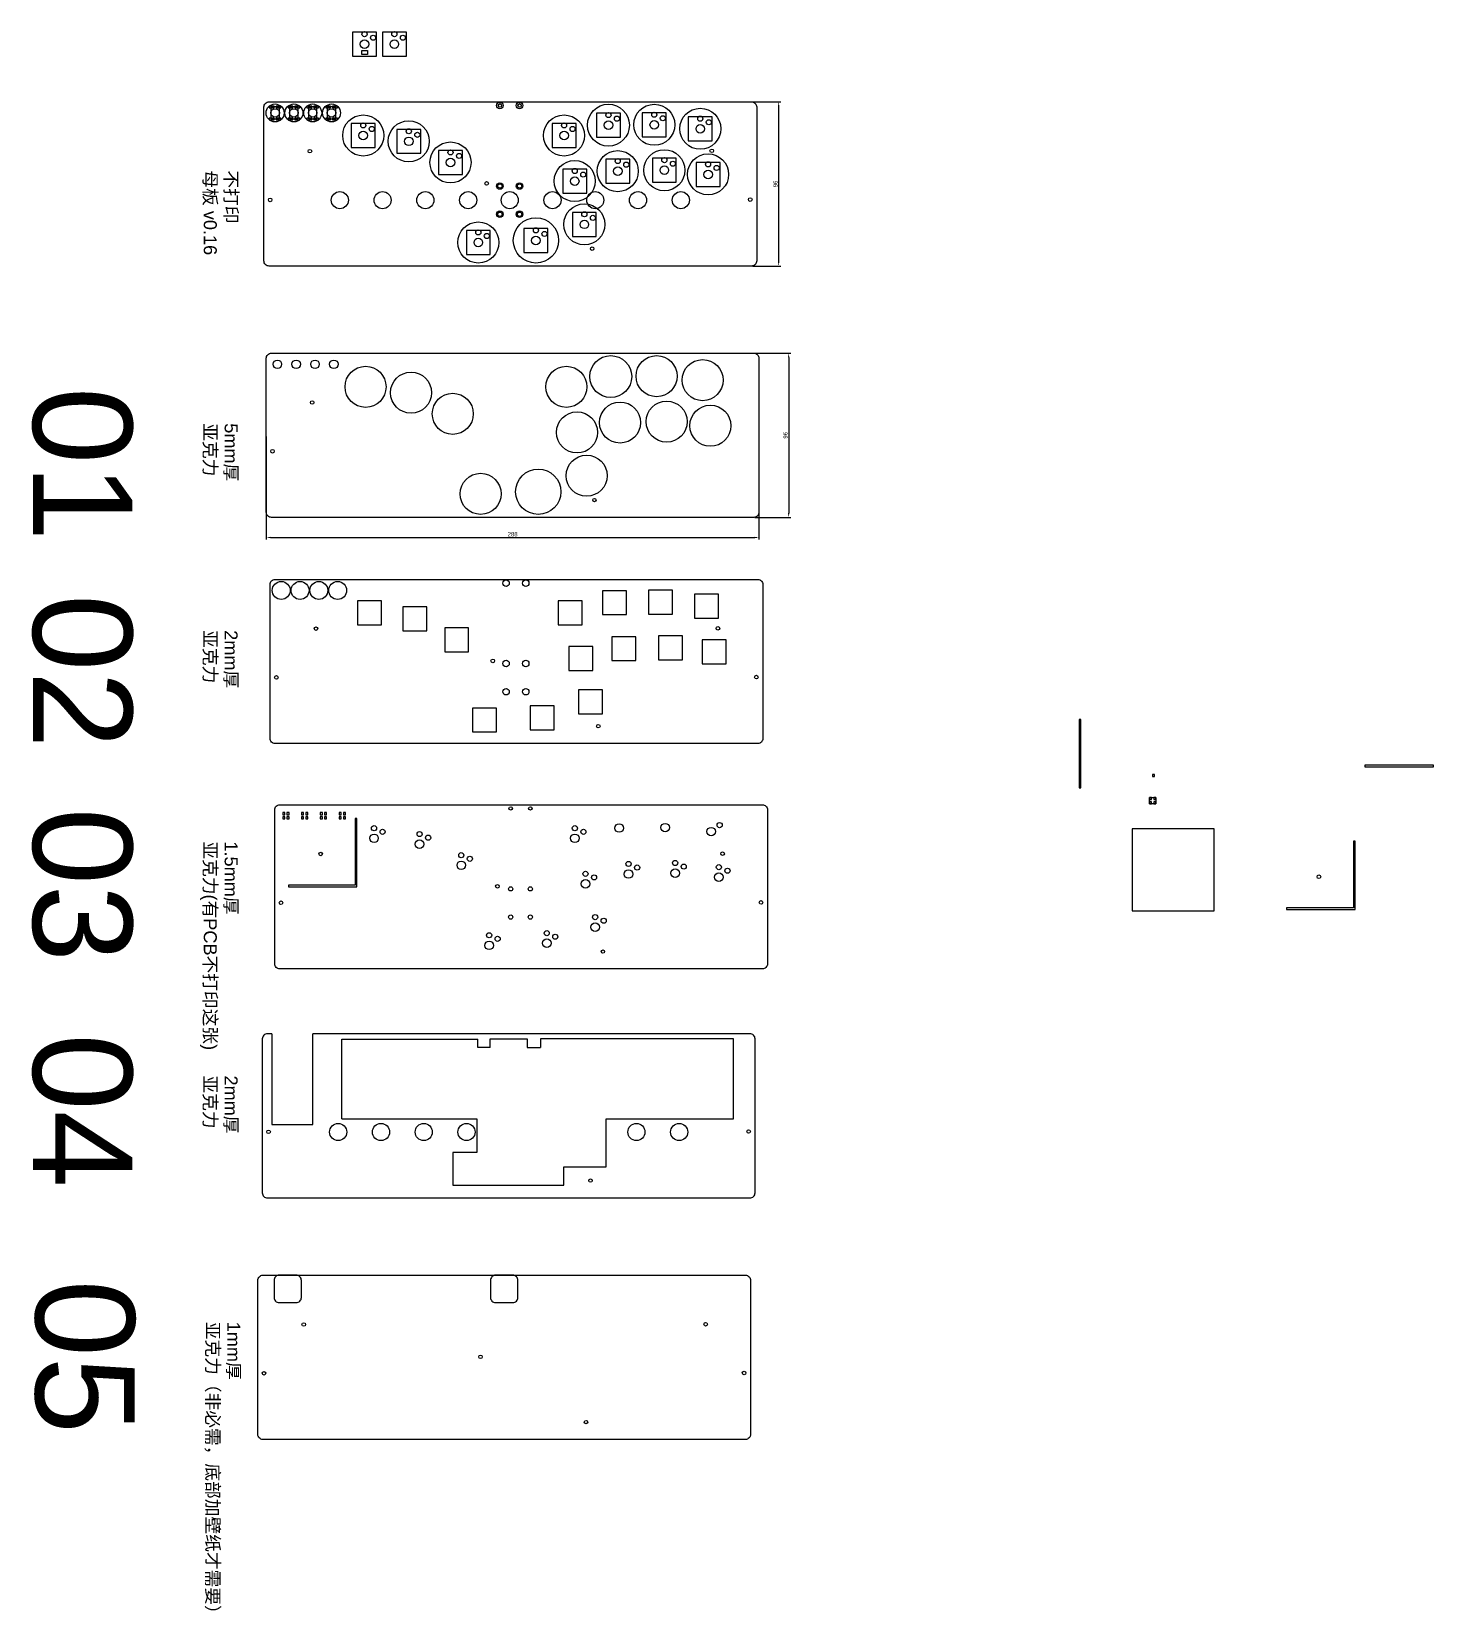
# Model space of a CAD drawing. Header units: millimetres. Extents: x 1891 to 2710, y 1141 to 2064.
import ezdxf

# ---------------------------------------------------------------- set-up
doc = ezdxf.new("R2010")
doc.units = ezdxf.units.MM
doc.layers.add('01 外壳', color=7, linetype='Continuous')
doc.layers.add('边框', color=7, linetype='Continuous')
doc.styles.get("Standard").update_dxf_attribs({"font": 'Arial.ttf'})
doc.dimstyles.new('ISO-25', dxfattribs={"dimtxt": 2.5, "dimasz": 2.5, "dimexe": 1.25, "dimexo": 0.625, "dimtad": 1, "dimtxsty": 'Standard', "dimcen": 2.5, "dimadec": 0, "dimazin": 0, "dimtfac": 1, "dimtmove": 0, "dimatfit": 3, "dimfxl": 1, "dimarcsym": 0})

# ---------------------------------------------------------------- blocks, each defined once
blk = doc.blocks.new('*D8')
at = {"layer": '01 外壳', "color": 0, "lineweight": -2, "transparency": 16777216}
for p, q in [((2312.54, 2022.58), (2329, 2022.58)), ((2327.75, 2020.08), (2327.75, 1929.08)), ((2312.54, 1926.58), (2329, 1926.58))]:
    blk.add_line(p, q, dxfattribs=at)
at = {"layer": '01 外壳', "color": 0, "transparency": 16777216}
for points in [[(2327.34, 2020.08), (2328.17, 2020.08), (2327.75, 2022.58)], [(2327.34, 1929.08), (2328.17, 1929.08), (2327.75, 1926.58)]]:
    blk.add_solid(points, dxfattribs=at)
at = {"layer": 'Defpoints', "color": 0, "transparency": 16777216}
for p in [(2311.91, 2022.58), (2311.91, 1926.58), (2327.75, 1926.58)]:
    blk.add_point(p, dxfattribs=at)
at = {"layer": '01 外壳', "color": 0, "transparency": 16777216, "insert": (2325.85, 1974.58), "char_height": 2.5, "attachment_point": 5, "rotation": 90}
blk.add_mtext('96', dxfattribs=at)
blk = doc.blocks.new('*D9')
at = {"layer": '01 外壳', "color": 0, "lineweight": -2, "transparency": 16777216}
for p, q in [((2313.88, 1875.66), (2334.85, 1875.66)), ((2333.6, 1873.16), (2333.6, 1782.16)), ((2313.88, 1779.66), (2334.85, 1779.66))]:
    blk.add_line(p, q, dxfattribs=at)
at = {"layer": '01 外壳', "color": 0, "transparency": 16777216}
for points in [[(2333.18, 1873.16), (2334.01, 1873.16), (2333.6, 1875.66)], [(2333.18, 1782.16), (2334.01, 1782.16), (2333.6, 1779.66)]]:
    blk.add_solid(points, dxfattribs=at)
at = {"layer": 'Defpoints', "color": 0, "transparency": 16777216}
for p in [(2313.25, 1875.66), (2313.25, 1779.66), (2333.6, 1779.66)]:
    blk.add_point(p, dxfattribs=at)
at = {"layer": '01 外壳', "color": 0, "transparency": 16777216, "insert": (2331.69, 1827.66), "char_height": 2.5, "attachment_point": 5, "rotation": 90}
blk.add_mtext('96', dxfattribs=at)
blk = doc.blocks.new('*D14')
at = {"layer": '01 外壳', "color": 0, "lineweight": -2, "transparency": 16777216}
for p, q in [((2028.25, 1827.03), (2028.25, 1766.68)), ((2316.25, 1827.03), (2316.25, 1766.68)), ((2030.75, 1767.93), (2313.75, 1767.93))]:
    blk.add_line(p, q, dxfattribs=at)
at = {"layer": '01 外壳', "color": 0, "transparency": 16777216}
for points in [[(2030.75, 1768.35), (2030.75, 1767.52), (2028.25, 1767.93)], [(2313.75, 1768.35), (2313.75, 1767.52), (2316.25, 1767.93)]]:
    blk.add_solid(points, dxfattribs=at)
at = {"layer": 'Defpoints', "color": 0, "transparency": 16777216}
for p in [(2028.25, 1827.66), (2316.25, 1827.66), (2316.25, 1767.93)]:
    blk.add_point(p, dxfattribs=at)
at = {"layer": '01 外壳', "color": 0, "transparency": 16777216, "insert": (2172.25, 1769.83), "char_height": 2.5, "attachment_point": 5}
blk.add_mtext('288', dxfattribs=at)

msp = doc.modelspace()

# ---------------------------------------------------------------- linework, layer by layer
at = {"transparency": 33554687}
for centre in [(2218.733, 1936.741), (2220.076, 1789.817), (2222.328, 1657.633), (2225.04, 1525.909), (2217.784, 1392.013), (2215.148, 1250.863)]:
    msp.add_circle(centre, 1, dxfattribs=at)
at = {"layer": '01 外壳', "transparency": 33554687}
for p, q in [((2072.436, 1428.219), (2072.436, 1474.766)), ((2072.436, 1474.766), (2151.854, 1474.766)), ((2151.854, 1469.854), (2151.854, 1474.766)), ((2159.211, 1469.854), (2151.854, 1469.854)), ((2159.211, 1469.854), (2159.211, 1474.854)), ((2159.211, 1474.854), (2180.711, 1474.854)), ((2180.711, 1474.854), (2180.711, 1469.854)), ((2180.711, 1469.854), (2188.509, 1469.854)), ((2295.927, 1474.851), (2188.509, 1474.851)), ((2188.509, 1474.851), (2188.509, 1469.854)), ((2301.362, 1474.851), (2295.927, 1474.851)), ((2301.362, 1428.219), (2301.362, 1474.851)), ((2072.436, 1428.219), (2151.345, 1428.219)), ((2151.345, 1428.219), (2151.345, 1408.439)), ((2226.945, 1400.042), (2226.945, 1428.219)), ((2226.945, 1428.219), (2301.362, 1428.219)), ((2151.345, 1408.439), (2137.345, 1408.439)), ((2137.345, 1408.439), (2137.345, 1389.355)), ((2202.254, 1389.355), (2202.254, 1400.042)), ((2202.254, 1400.042), (2226.945, 1400.042)), ((2137.345, 1389.355), (2202.254, 1389.355))]:
    msp.add_line(p, q, dxfattribs=at)
for points in [[(2092.707, 2049.253), (2092.707, 2063.253), (2078.707, 2063.253), (2078.707, 2049.253)], [(2110.135, 2049.253), (2110.135, 2063.253), (2096.135, 2063.253), (2096.135, 2049.253)], [(2084.162, 2050.157), (2084.162, 2052.595), (2087.373, 2052.595), (2087.373, 2050.157)], [(2030.01, 2019.082), (2032.81, 2019.082), (2032.81, 2020.082), (2030.01, 2020.082)], [(2030.01, 2012.082), (2032.81, 2012.082), (2032.81, 2013.082), (2030.01, 2013.082)], [(2030.91, 2012.582), (2035.91, 2012.582), (2035.91, 2019.582), (2030.91, 2019.582)], [(2034.01, 2019.082), (2036.81, 2019.082), (2036.81, 2020.082), (2034.01, 2020.082)], [(2034.01, 2012.082), (2036.81, 2012.082), (2036.81, 2013.082), (2034.01, 2013.082)], [(2041.01, 2019.082), (2043.81, 2019.082), (2043.81, 2020.082), (2041.01, 2020.082)], [(2041.01, 2012.082), (2043.81, 2012.082), (2043.81, 2013.082), (2041.01, 2013.082)], [(2041.91, 2012.582), (2046.91, 2012.582), (2046.91, 2019.582), (2041.91, 2019.582)], [(2045.01, 2019.082), (2047.81, 2019.082), (2047.81, 2020.082), (2045.01, 2020.082)], [(2045.01, 2012.082), (2047.81, 2012.082), (2047.81, 2013.082), (2045.01, 2013.082)], [(2052.01, 2019.082), (2054.81, 2019.082), (2054.81, 2020.082), (2052.01, 2020.082)], [(2052.01, 2012.082), (2054.81, 2012.082), (2054.81, 2013.082), (2052.01, 2013.082)], [(2052.91, 2012.582), (2057.91, 2012.582), (2057.91, 2019.582), (2052.91, 2019.582)], [(2056.01, 2019.082), (2058.81, 2019.082), (2058.81, 2020.082), (2056.01, 2020.082)], [(2056.01, 2012.082), (2058.81, 2012.082), (2058.81, 2013.082), (2056.01, 2013.082)], [(2063.01, 2019.082), (2065.81, 2019.082), (2065.81, 2020.082), (2063.01, 2020.082)], [(2063.01, 2012.082), (2065.81, 2012.082), (2065.81, 2013.082), (2063.01, 2013.082)], [(2063.91, 2012.582), (2068.91, 2012.582), (2068.91, 2019.582), (2063.91, 2019.582)], [(2067.01, 2019.082), (2069.81, 2019.082), (2069.81, 2020.082), (2067.01, 2020.082)], [(2067.01, 2012.082), (2069.81, 2012.082), (2069.81, 2013.082), (2067.01, 2013.082)], [(2235.261, 2001.942), (2235.261, 2015.942), (2221.261, 2015.942), (2221.261, 2001.942)], [(2262.05, 2002.164), (2262.05, 2016.164), (2248.05, 2016.164), (2248.05, 2002.164)], [(2288.95, 1999.831), (2288.95, 2013.831), (2274.95, 2013.831), (2274.95, 1999.831)], [(2091.946, 1995.924), (2091.946, 2009.924), (2077.946, 2009.924), (2077.946, 1995.924)], [(2118.564, 1992.498), (2118.564, 2006.498), (2104.564, 2006.498), (2104.564, 1992.498)], [(2209.33, 1995.924), (2209.33, 2009.924), (2195.33, 2009.924), (2195.33, 1995.924)], [(2142.947, 1980.144), (2142.947, 1994.144), (2128.947, 1994.144), (2128.947, 1980.144)], [(2240.708, 1975.052), (2240.708, 1989.052), (2226.708, 1989.052), (2226.708, 1975.052)], [(2267.941, 1975.608), (2267.941, 1989.608), (2253.941, 1989.608), (2253.941, 1975.608)], [(2293.507, 1973.163), (2293.507, 1987.163), (2279.507, 1987.163), (2279.507, 1973.163)], [(2215.555, 1969.266), (2215.555, 1983.266), (2201.555, 1983.266), (2201.555, 1969.266)], [(2221.178, 1943.958), (2221.178, 1957.958), (2207.178, 1957.958), (2207.178, 1943.958)], [(2159.206, 1933.363), (2159.206, 1947.363), (2145.206, 1947.363), (2145.206, 1933.363)], [(2192.886, 1934.585), (2192.886, 1948.585), (2178.886, 1948.585), (2178.886, 1934.585)], [(2238.856, 1722.834), (2238.856, 1736.834), (2224.856, 1736.834), (2224.856, 1722.834)], [(2265.645, 1723.056), (2265.645, 1737.056), (2251.645, 1737.056), (2251.645, 1723.056)], [(2095.541, 1716.816), (2095.541, 1730.816), (2081.541, 1730.816), (2081.541, 1716.816)], [(2122.159, 1713.391), (2122.159, 1727.391), (2108.159, 1727.391), (2108.159, 1713.391)], [(2212.925, 1716.816), (2212.925, 1730.816), (2198.925, 1730.816), (2198.925, 1716.816)], [(2292.544, 1720.723), (2292.544, 1734.723), (2278.544, 1734.723), (2278.544, 1720.723)], [(2146.542, 1701.036), (2146.542, 1715.036), (2132.542, 1715.036), (2132.542, 1701.036)], [(2244.303, 1695.944), (2244.303, 1709.944), (2230.303, 1709.944), (2230.303, 1695.944)], [(2271.536, 1696.5), (2271.536, 1710.5), (2257.536, 1710.5), (2257.536, 1696.5)], [(2297.102, 1694.055), (2297.102, 1708.055), (2283.102, 1708.055), (2283.102, 1694.055)], [(2219.15, 1690.159), (2219.15, 1704.159), (2205.15, 1704.159), (2205.15, 1690.159)], [(2224.772, 1664.85), (2224.772, 1678.85), (2210.772, 1678.85), (2210.772, 1664.85)], [(2162.801, 1654.255), (2162.801, 1668.255), (2148.801, 1668.255), (2148.801, 1654.255)], [(2196.481, 1655.477), (2196.481, 1669.477), (2182.481, 1669.477), (2182.481, 1655.477)], [(2503.324, 1621.567), (2504.324, 1621.567), (2504.324, 1661.567), (2503.324, 1661.567)], [(2710.44, 1633.809), (2710.44, 1634.809), (2670.44, 1634.809), (2670.44, 1633.809)], [(2546.286, 1628.276), (2547.486, 1628.276), (2547.486, 1629.476), (2546.286, 1629.476)], [(2544.481, 1614.7), (2545.681, 1614.7), (2545.681, 1615.9), (2544.481, 1615.9)], [(2544.481, 1615.9), (2548.181, 1615.9), (2548.181, 1612.2), (2544.481, 1612.2)], [(2546.981, 1614.7), (2548.181, 1614.7), (2548.181, 1615.9), (2546.981, 1615.9)], [(2037.867, 1605.9), (2039.067, 1605.9), (2039.067, 1607.1), (2037.867, 1607.1)], [(2040.367, 1605.9), (2041.567, 1605.9), (2041.567, 1607.1), (2040.367, 1607.1)], [(2048.867, 1605.9), (2050.067, 1605.9), (2050.067, 1607.1), (2048.867, 1607.1)], [(2051.367, 1605.9), (2052.567, 1605.9), (2052.567, 1607.1), (2051.367, 1607.1)], [(2059.867, 1605.9), (2061.067, 1605.9), (2061.067, 1607.1), (2059.867, 1607.1)], [(2062.367, 1605.9), (2063.567, 1605.9), (2063.567, 1607.1), (2062.367, 1607.1)], [(2070.867, 1605.9), (2072.067, 1605.9), (2072.067, 1607.1), (2070.867, 1607.1)], [(2073.367, 1605.9), (2074.567, 1605.9), (2074.567, 1607.1), (2073.367, 1607.1)], [(2544.481, 1612.2), (2545.681, 1612.2), (2545.681, 1613.4), (2544.481, 1613.4)], [(2546.981, 1612.2), (2548.181, 1612.2), (2548.181, 1613.4), (2546.981, 1613.4)], [(2037.867, 1603.4), (2039.067, 1603.4), (2039.067, 1604.6), (2037.867, 1604.6)], [(2040.367, 1603.4), (2041.567, 1603.4), (2041.567, 1604.6), (2040.367, 1604.6)], [(2081.217, 1603.75), (2080.217, 1603.75), (2080.217, 1564.75), (2041.217, 1564.75), (2041.217, 1563.75), (2081.217, 1563.75)], [(2048.867, 1603.4), (2050.067, 1603.4), (2050.067, 1604.6), (2048.867, 1604.6)], [(2051.367, 1603.4), (2052.567, 1603.4), (2052.567, 1604.6), (2051.367, 1604.6)], [(2059.867, 1603.4), (2061.067, 1603.4), (2061.067, 1604.6), (2059.867, 1604.6)], [(2062.367, 1603.4), (2063.567, 1603.4), (2063.567, 1604.6), (2062.367, 1604.6)], [(2070.867, 1603.4), (2072.067, 1603.4), (2072.067, 1604.6), (2070.867, 1604.6)], [(2073.367, 1603.4), (2074.567, 1603.4), (2074.567, 1604.6), (2073.367, 1604.6)], [(2534.276, 1549.72), (2582.276, 1549.72), (2582.276, 1597.72), (2534.276, 1597.72)], [(2664.655, 1590.443), (2663.655, 1590.443), (2663.655, 1551.443), (2624.655, 1551.443), (2624.655, 1550.443), (2664.655, 1550.443)]]:
    msp.add_lwpolyline(points, close=True, dxfattribs=at)
for points in [[(2026.91, 2019.582, -0.4142136), (2029.91, 2022.582), (2311.91, 2022.582, -0.4142136), (2314.91, 2019.582), (2314.91, 1929.582, -0.4142136), (2311.91, 1926.582), (2029.91, 1926.582, -0.4142136), (2026.91, 1929.582)], [(2028.253, 1872.658, -0.4142136), (2031.253, 1875.658), (2313.253, 1875.658, -0.4142136), (2316.253, 1872.658), (2316.253, 1782.658, -0.4142136), (2313.253, 1779.658), (2031.253, 1779.658, -0.4142136), (2028.253, 1782.658)], [(2030.505, 1740.474, -0.4142136), (2033.505, 1743.474), (2315.505, 1743.474, -0.4142136), (2318.505, 1740.474), (2318.505, 1650.474, -0.4142136), (2315.505, 1647.474), (2033.505, 1647.474, -0.4142136), (2030.505, 1650.474)], [(2033.217, 1608.75, -0.4142136), (2036.217, 1611.75), (2318.217, 1611.75, -0.4142136), (2321.217, 1608.75), (2321.217, 1518.75, -0.4142136), (2318.217, 1515.75), (2036.217, 1515.75, -0.4142136), (2033.217, 1518.75)], [(2023.325, 1333.704, -0.4142136), (2026.325, 1336.704), (2308.325, 1336.704, -0.4142136), (2311.325, 1333.704), (2311.325, 1243.704, -0.4142136), (2308.325, 1240.704), (2026.325, 1240.704, -0.4142136), (2023.325, 1243.704)], [(2032.808, 1323.704, 0.4142136), (2035.808, 1320.704), (2045.808, 1320.704, 0.4142136), (2048.808, 1323.704), (2048.808, 1333.704, 0.4142136), (2045.808, 1336.704), (2035.808, 1336.704, 0.4142136), (2032.808, 1333.704)], [(2159.325, 1323.704, 0.4142136), (2162.325, 1320.704), (2172.325, 1320.704, 0.4142136), (2175.325, 1323.704), (2175.325, 1333.704, 0.4142136), (2172.325, 1336.704), (2162.325, 1336.704, 0.4142136), (2159.325, 1333.704)]]:
    msp.add_lwpolyline(points, format="xyb", close=True, dxfattribs=at)
msp.add_lwpolyline([(2031.444, 1477.854), (2028.961, 1477.854, 0.4142136), (2025.961, 1474.854), (2025.961, 1384.854, 0.4142136), (2028.961, 1381.854), (2310.961, 1381.854, 0.4142136), (2313.961, 1384.854), (2313.961, 1474.854, 0.4142136), (2310.961, 1477.854), (2055.444, 1477.854)], format="xyb", dxfattribs=at)
msp.add_lwpolyline([(2031.444, 1477.854), (2031.444, 1424.854), (2055.444, 1424.854), (2055.444, 1477.854)], dxfattribs=at)
for centre, radius in [((2085.707, 2056.253), 2.5), ((2085.707, 2062.153), 1.5), ((2090.707, 2060.053), 1.5), ((2103.135, 2056.253), 2.5), ((2103.135, 2062.153), 1.5), ((2108.135, 2060.053), 1.5), ((2033.41, 2016.082), 5.25), ((2044.41, 2016.082), 5.25), ((2055.41, 2016.082), 5.25), ((2066.41, 2016.082), 5.25), ((2164.81, 2020.387), 1.9), ((2164.81, 2020.387), 1), ((2176.31, 2020.387), 1.9), ((2176.31, 2020.387), 1), ((2255.05, 2009.164), 12), ((2033.41, 2016.082), 2.5), ((2044.41, 2016.082), 2.5), ((2055.41, 2016.082), 2.5), ((2066.41, 2016.082), 2.5), ((2084.946, 2002.924), 12), ((2202.33, 2002.924), 12), ((2228.261, 2014.842), 1.5), ((2228.261, 2014.842), 1.5), ((2233.261, 2012.742), 1.5), ((2255.05, 2015.064), 1.5), ((2255.05, 2015.064), 1.5), ((2260.05, 2012.964), 1.5), ((2281.95, 2006.831), 12), ((2281.95, 2012.731), 1.5), ((2286.95, 2010.631), 1.5), ((2084.946, 2002.924), 2.5), ((2084.946, 2008.824), 1.5), ((2089.946, 2006.724), 1.5), ((2111.564, 1999.498), 12), ((2111.564, 2005.398), 1.5), ((2116.564, 2003.298), 1.5), ((2202.33, 2002.924), 2.5), ((2202.33, 2008.824), 1.5), ((2207.33, 2006.724), 1.5), ((2228.261, 2008.942), 2.5), ((2255.05, 2009.164), 2.5), ((2281.95, 2006.831), 2.5), ((2053.761, 1993.762), 1.05), ((2111.564, 1999.498), 2.5), ((2135.947, 1987.144), 12), ((2135.947, 1993.044), 1.5), ((2233.708, 1982.052), 12), ((2260.941, 1982.608), 12), ((2288.65, 1993.931), 1.05), ((2135.947, 1987.144), 2.5), ((2140.947, 1990.944), 1.5), ((2208.555, 1976.266), 12), ((2233.708, 1982.052), 2.5), ((2233.708, 1987.952), 1.5), ((2238.708, 1985.852), 1.5), ((2260.941, 1982.608), 2.5), ((2260.941, 1988.508), 1.5), ((2265.941, 1986.408), 1.5), ((2286.507, 1980.163), 12), ((2286.507, 1986.063), 1.5), ((2291.507, 1983.963), 1.5), ((2157.064, 1974.893), 1.05), ((2164.81, 1973.382), 1.9), ((2176.31, 1973.382), 1.9), ((2208.555, 1976.266), 2.5), ((2208.555, 1982.166), 1.5), ((2213.555, 1980.066), 1.5), ((2286.507, 1980.163), 2.5), ((2030.561, 1965.262), 1.05), ((2071.26, 1965.132), 5), ((2096.26, 1965.132), 5), ((2121.26, 1965.132), 5), ((2146.26, 1965.132), 5), ((2164.81, 1973.382), 1.25), ((2170.56, 1965.132), 5), ((2176.31, 1973.382), 1.25), ((2195.56, 1965.132), 5), ((2220.56, 1965.132), 5), ((2245.56, 1965.132), 5), ((2270.56, 1965.132), 5), ((2311.14, 1965.45), 1.05), ((2164.81, 1956.882), 1.9), ((2164.81, 1956.882), 1.25), ((2176.31, 1956.882), 1.9), ((2176.31, 1956.882), 1.25), ((2214.178, 1950.958), 12), ((2214.178, 1956.858), 1.5), ((2152.206, 1940.363), 12), ((2152.206, 1946.263), 1.5), ((2185.886, 1941.585), 13.25), ((2185.886, 1947.485), 1.5), ((2214.178, 1950.958), 2.5), ((2219.178, 1954.758), 1.5), ((2152.206, 1940.363), 2.5), ((2157.206, 1944.163), 1.5), ((2185.886, 1941.585), 2.5), ((2190.886, 1945.385), 1.5), ((2256.393, 1862.24), 12), ((2034.753, 1869.158), 2.5), ((2045.753, 1869.158), 2.5), ((2056.753, 1869.158), 2.5), ((2067.753, 1869.158), 2.5), ((2086.289, 1856.001), 12), ((2112.907, 1852.575), 12), ((2203.673, 1856.001), 12), ((2283.292, 1859.907), 12), ((2055.104, 1846.839), 1.05), ((2137.29, 1840.22), 12), ((2235.051, 1835.129), 12), ((2262.284, 1835.684), 12), ((2209.898, 1829.343), 12), ((2287.85, 1833.24), 12), ((2031.904, 1818.339), 1.05), ((2215.521, 1804.034), 12), ((2153.549, 1793.439), 12), ((2187.229, 1794.661), 13.25), ((2037.005, 1736.974), 5.25), ((2048.005, 1736.974), 5.25), ((2059.005, 1736.974), 5.25), ((2070.005, 1736.974), 5.25), ((2168.405, 1741.279), 1.9), ((2179.905, 1741.279), 1.9), ((2057.356, 1714.654), 1.05), ((2292.244, 1714.823), 1.05), ((2160.659, 1695.785), 1.05), ((2168.405, 1694.274), 1.9), ((2179.905, 1694.274), 1.9), ((2034.156, 1686.154), 1.05), ((2168.405, 1677.774), 1.9), ((2179.905, 1677.774), 1.9), ((2314.734, 1686.342), 1.05), ((2171.117, 1609.555), 1), ((2182.617, 1609.555), 1), ((2091.253, 1597.993), 1.5), ((2096.253, 1595.893), 1.5), ((2208.637, 1597.993), 1.5), ((2213.637, 1595.893), 1.5), ((2234.568, 1598.11), 2.5), ((2261.356, 1598.333), 2.5), ((2288.256, 1595.999), 2.5), ((2293.256, 1599.799), 1.5), ((2091.253, 1592.093), 2.5), ((2117.87, 1588.667), 2.5), ((2117.87, 1594.567), 1.5), ((2122.87, 1592.467), 1.5), ((2208.637, 1592.093), 2.5), ((2060.068, 1582.931), 1.05), ((2142.254, 1576.312), 2.5), ((2142.254, 1582.212), 1.5), ((2147.254, 1580.112), 1.5), ((2240.015, 1577.121), 1.5), ((2267.248, 1577.676), 1.5), ((2294.956, 1583.099), 1.05), ((2214.862, 1571.335), 1.5), ((2219.862, 1569.235), 1.5), ((2240.015, 1571.221), 2.5), ((2245.015, 1575.021), 1.5), ((2267.248, 1571.776), 2.5), ((2272.248, 1575.576), 1.5), ((2292.814, 1569.332), 2.5), ((2292.814, 1575.232), 1.5), ((2297.814, 1573.132), 1.5), ((2643.506, 1569.623), 1.05), ((2163.371, 1564.062), 1.05), ((2171.117, 1562.55), 1.25), ((2182.617, 1562.55), 1.25), ((2214.862, 1565.435), 2.5), ((2036.868, 1554.431), 1.05), ((2317.446, 1554.619), 1.05), ((2171.117, 1546.05), 1.25), ((2182.617, 1546.05), 1.25), ((2220.484, 1540.127), 2.5), ((2220.484, 1546.027), 1.5), ((2225.484, 1543.927), 1.5), ((2158.513, 1529.531), 2.5), ((2158.513, 1535.431), 1.5), ((2163.513, 1533.331), 1.5), ((2192.193, 1530.753), 2.5), ((2192.193, 1536.653), 1.5), ((2197.193, 1534.553), 1.5), ((2029.612, 1420.535), 1.05), ((2070.311, 1420.404), 5), ((2095.311, 1420.404), 5), ((2120.311, 1420.404), 5), ((2145.311, 1420.404), 5), ((2244.611, 1420.404), 5), ((2269.611, 1420.404), 5), ((2310.191, 1420.722), 1.05), ((2050.176, 1307.885), 1.05), ((2285.064, 1308.053), 1.05), ((2153.479, 1289.015), 1.05), ((2026.976, 1279.385), 1.05), ((2307.555, 1279.572), 1.05)]:
    msp.add_circle(centre, radius, dxfattribs=at)
at = {"layer": '边框', "transparency": 33554687}
for centre in [(2228.261, 2008.942), (2229.604, 1862.018)]:
    msp.add_circle(centre, 12.25, dxfattribs=at)

# ---------------------------------------------------------------- texts
at = {"layer": '01 外壳', "transparency": 33554687}
for s, height, p in [('母板 v0.16', 7.5874, (1991.751, 1982.53)), ('不打印', 7.5874, (2003.939, 1982.53)), ('01', 57.9871, (1891.924, 1855.875)), ('亚克力', 7.5874, (1991.751, 1834.705)), ('5mm厚', 7.5874, (2003.939, 1834.705)), ('02', 57.9871, (1891.924, 1734.83)), ('亚克力', 7.5874, (1991.751, 1713.744)), ('2mm厚', 7.5874, (2003.939, 1713.744)), ('03', 57.9871, (1891.924, 1609.942)), ('亚克力(有PCB不打印这张)', 7.58743, (1991.751, 1590.279)), ('1.5mm厚', 7.5874, (2003.939, 1590.279)), ('04', 57.9871, (1891.924, 1478.009)), ('亚克力', 7.5874, (1991.751, 1453.453)), ('2mm厚', 7.5874, (2003.939, 1453.453)), ('05', 57.9871, (1893.418, 1334.078)), ('亚克力（非必需，底部加壁纸才需要）', 7.58743, (1993.245, 1309.522)), ('1mm厚', 7.5874, (2005.434, 1309.522))]:
    msp.add_text(s, height=height, rotation=270, dxfattribs=at).set_placement(p)

# ---------------------------------------------------------------- dimensions: what is measured, and where the dimension line sits
for base, p1, p2, picture, middle in [((2327.754, 1926.582), (2311.91, 2022.582), (2311.91, 1926.582), '*D8', (2325.852, 1974.582)), ((2333.596, 1779.658), (2313.253, 1875.658), (2313.253, 1779.658), '*D9', (2331.695, 1827.658))]:
    dim = msp.add_linear_dim(base=base, p1=p1, p2=p2, angle=90, dimstyle='ISO-25', dxfattribs=at)
    dim.commit()
    dim.dimension.update_dxf_attribs({"geometry": picture, "text_midpoint": middle})
dim = msp.add_linear_dim(base=(2316.253, 1767.932), p1=(2028.253, 1827.658), p2=(2316.253, 1827.658), dimstyle='ISO-25', dxfattribs=at)
dim.commit()
dim.dimension.update_dxf_attribs({"geometry": '*D14', "text_midpoint": (2172.253, 1769.833)})

doc.saveas('drawing.dxf')
